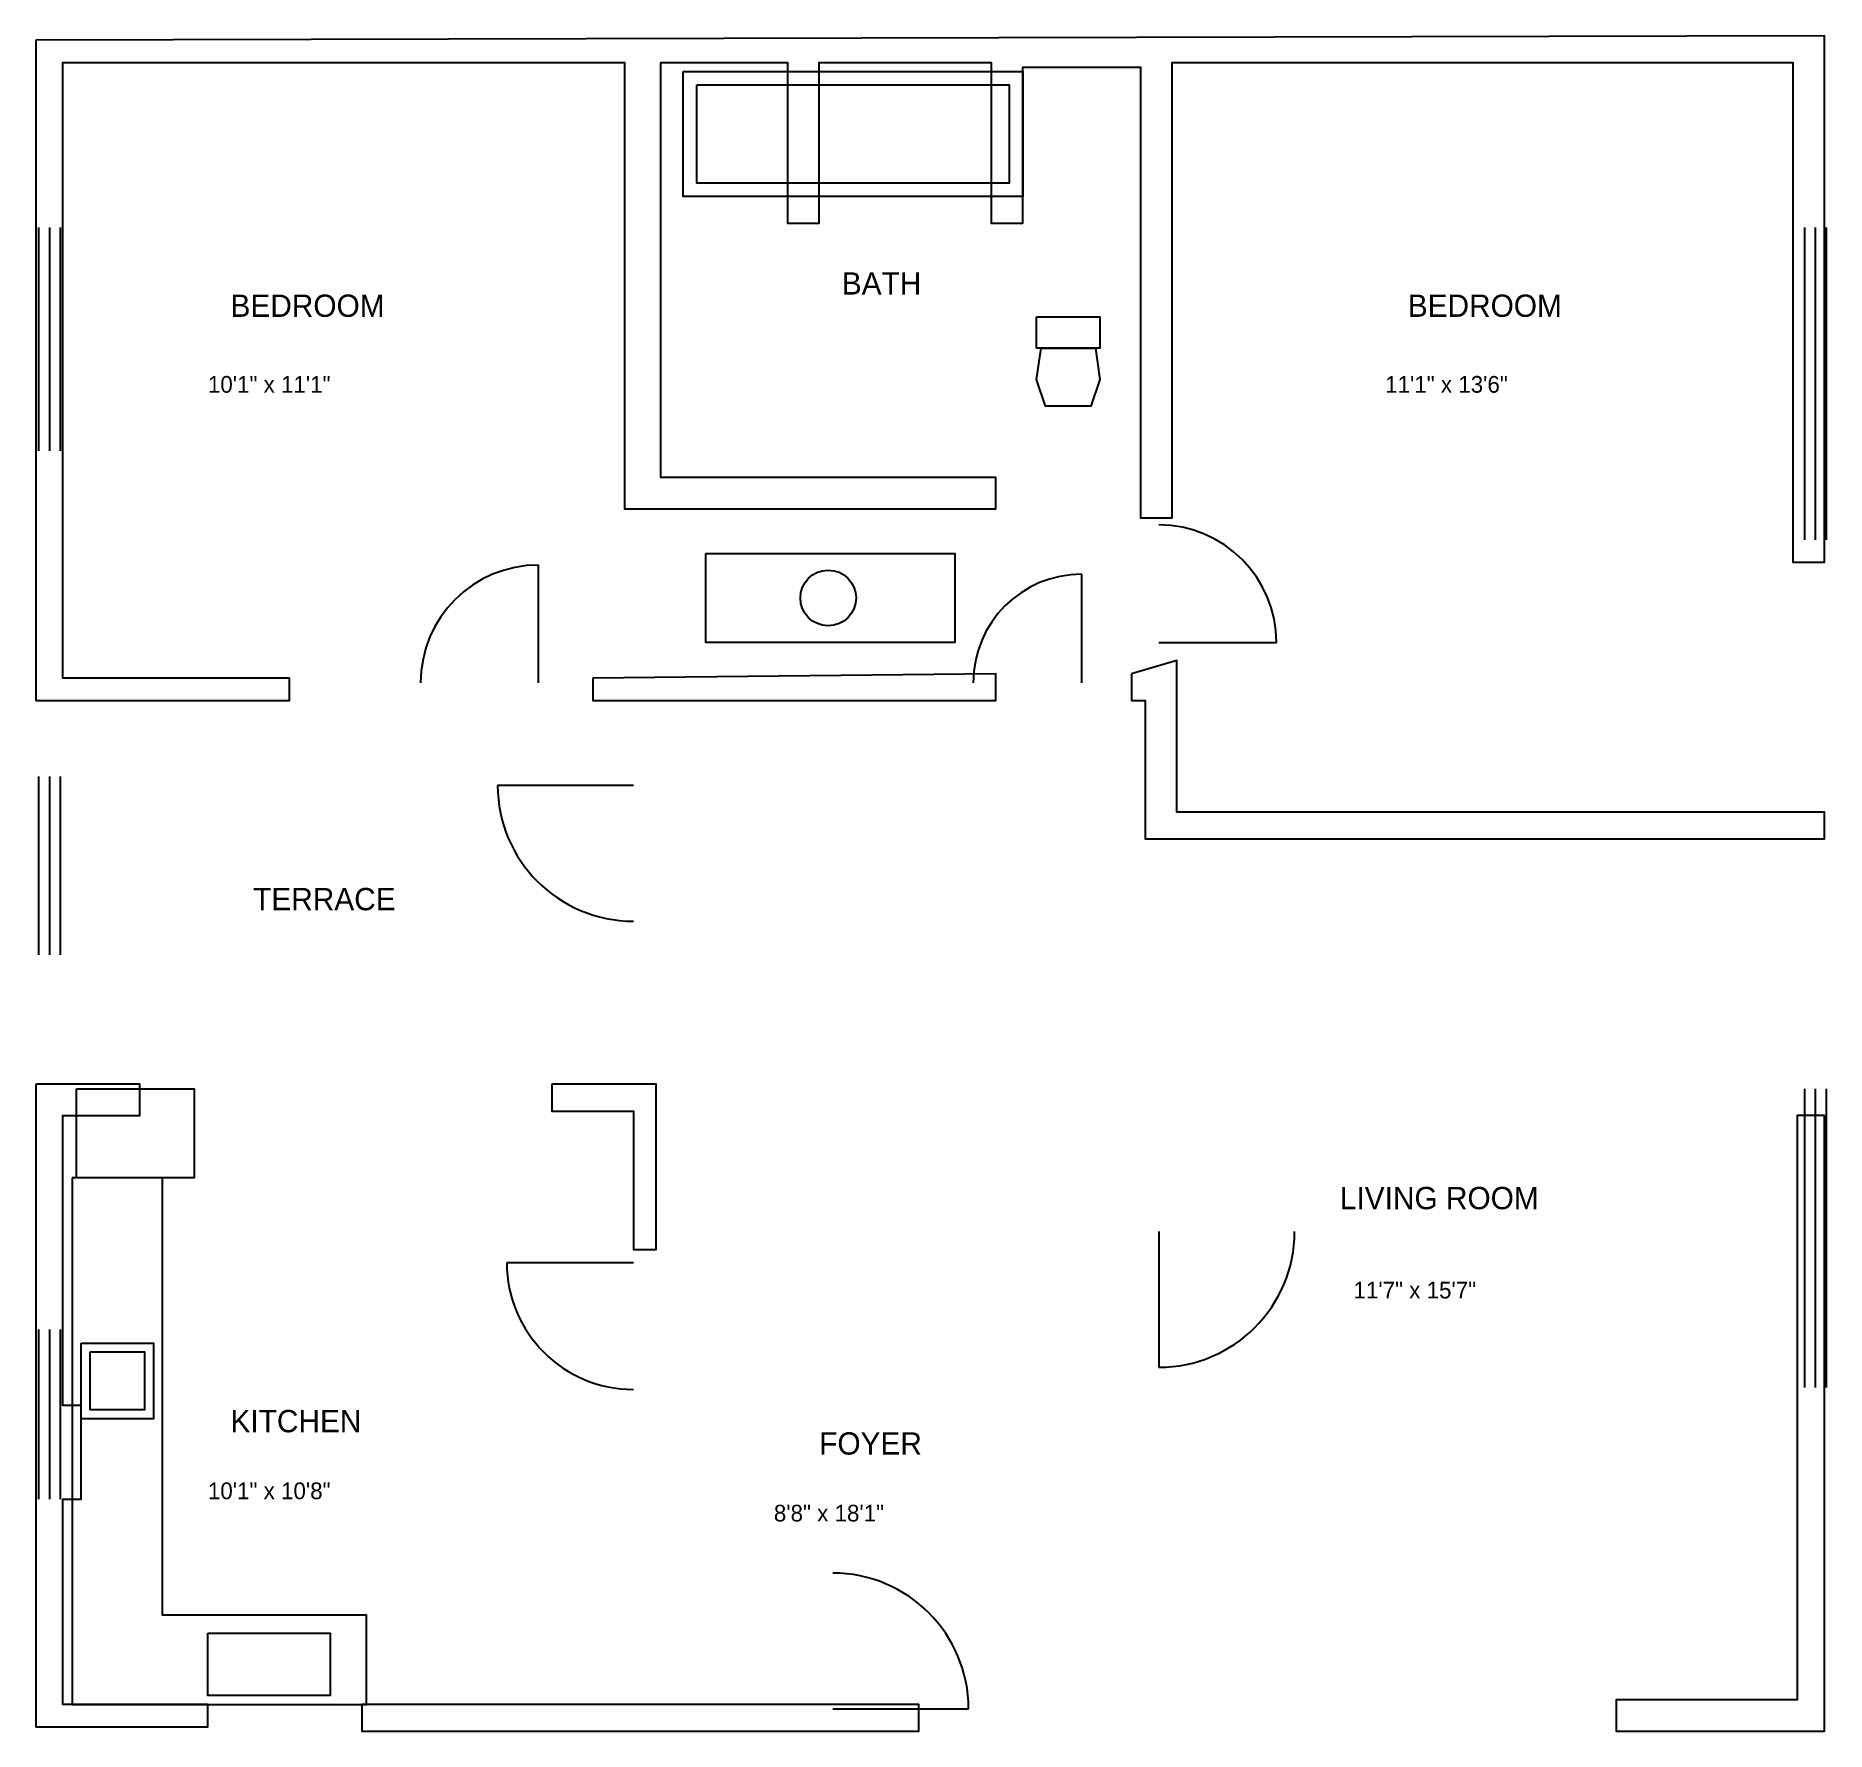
# Model space of a CAD drawing. Header units: feet. Extents: x 0 to 32.1, y 0.1 to 30.5.
import ezdxf

# ---------------------------------------------------------------- set-up
doc = ezdxf.new("R2010")
doc.units = ezdxf.units.FT
for name, color, linetype in [('CASEWORK', 6, 'Continuous'), ('DOORS', 5, 'Continuous'), ('FIXTURES', 30, 'Continuous'), ('TEXT', 2, 'Continuous'), ('WALLS', 7, 'Continuous'), ('WINDOWS', 4, 'Continuous')]:
    doc.layers.add(name, color=color, linetype=linetype)

msp = doc.modelspace()

# ---------------------------------------------------------------- linework, layer by layer
at = {"layer": 'CASEWORK'}
msp.add_lwpolyline([(0.65, 10.007), (0.65, 0.56), (5.93, 0.56), (5.93, 2.161), (2.274, 2.161), (2.274, 10.007)], close=True, dxfattribs=at)
at = {"layer": 'DOORS'}
for p, q in [((9.016, 18.892), (9.016, 21.004)), ((18.764, 18.892), (18.764, 20.842)), ((20.145, 19.613), (22.257, 19.613)), ((10.722, 17.051), (8.285, 17.051)), ((20.145, 9.046), (20.145, 6.609)), ((10.722, 8.486), (8.448, 8.486)), ((14.296, 0.48), (16.733, 0.48))]:
    msp.add_line(p, q, dxfattribs=at)
for centre, radius, start, end in [((20.145, 19.613), 2.112, 0, 90), ((9.016, 18.892), 2.112, 90, 180), ((18.764, 18.892), 1.949, 90, 180), ((10.722, 17.051), 2.437, 180, 270), ((20.145, 9.046), 2.437, 270, 360), ((10.722, 8.486), 2.274, 180, 270), ((14.296, 0.48), 2.437, 0, 90)]:
    msp.add_arc(centre, radius, start, end, dxfattribs=at)
at = {"layer": 'FIXTURES'}
for points in [[(11.616, 29.86), (17.708, 29.86), (17.708, 27.618), (11.616, 27.618)], [(11.859, 29.619), (17.464, 29.619), (17.464, 27.858), (11.859, 27.858)], [(17.952, 25.457), (19.089, 25.457), (19.089, 24.896), (17.952, 24.896)], [(18.033, 24.896), (19.008, 24.896), (19.089, 24.336), (18.926, 23.856), (18.114, 23.856), (17.952, 24.336)], [(12.022, 21.214), (16.489, 21.214), (16.489, 19.613), (12.022, 19.613)], [(0.731, 11.608), (2.843, 11.608), (2.843, 10.007), (0.731, 10.007)], [(0.812, 7.045), (2.112, 7.045), (2.112, 5.684), (0.812, 5.684)], [(0.975, 6.885), (1.949, 6.885), (1.949, 5.844), (0.975, 5.844)], [(3.087, 1.841), (5.28, 1.841), (5.28, 0.72), (3.087, 0.72)]]:
    msp.add_lwpolyline(points, close=True, dxfattribs=at)
msp.add_circle((14.215, 20.413), 0.5, dxfattribs=at)
at = {"layer": 'WALLS'}
for points in [[(0, 30.42), (0, 18.572), (4.549, 18.572), (4.549, 18.972), (0.487, 18.972), (0.487, 30.02), (10.56, 30.02), (10.56, 22.014), (17.221, 22.014), (17.221, 22.575), (11.21, 22.575), (11.21, 30.02), (13.484, 30.02), (13.484, 27.138), (14.053, 27.138), (14.053, 30.02), (17.139, 30.02), (17.139, 27.138), (17.708, 27.138), (17.708, 29.94), (19.251, 29.94), (19.82, 29.94), (19.82, 21.854), (20.388, 21.854), (20.388, 30.02), (31.517, 30.02), (31.517, 21.054), (32.085, 21.054), (32.085, 30.5)], [(19.657, 19.052), (19.657, 18.572), (19.901, 18.572), (19.901, 16.091), (32.085, 16.091), (32.085, 16.571), (20.47, 16.571), (20.47, 19.293)], [(9.991, 18.972), (9.991, 18.572), (17.221, 18.572), (17.221, 19.052)], [(0, 11.688), (0, 0.16), (3.087, 0.16), (3.087, 0.56), (0.487, 0.56), (0.487, 4.243), (0.812, 4.243), (0.812, 5.043), (0.812, 5.924), (0.487, 5.924), (0.487, 11.127), (1.868, 11.127), (1.868, 11.688)], [(9.26, 11.688), (9.26, 11.207), (10.722, 11.207), (10.722, 9.126), (10.722, 8.726), (11.128, 8.726), (11.128, 11.688)], [(32.085, 11.127), (31.598, 11.127), (31.598, 0.64), (28.349, 0.64), (28.349, 0.08), (32.085, 0.08)], [(5.848, 0.56), (5.848, 0.08), (15.84, 0.08), (15.84, 0.56)]]:
    msp.add_lwpolyline(points, close=True, dxfattribs=at)
at = {"layer": 'WINDOWS'}
for p, q in [((0.049, 27.058), (0.049, 23.055)), ((0.244, 27.058), (0.244, 23.055)), ((0.439, 27.058), (0.439, 23.055)), ((31.728, 27.058), (31.728, 21.454)), ((31.923, 27.058), (31.923, 21.454)), ((32.118, 27.058), (32.118, 21.454)), ((0.049, 17.211), (0.049, 14.009)), ((0.244, 17.211), (0.244, 14.009)), ((0.439, 17.211), (0.439, 14.009)), ((31.728, 11.608), (31.728, 6.244)), ((31.923, 11.608), (31.923, 6.244)), ((32.118, 11.608), (32.118, 6.244)), ((0.049, 7.285), (0.049, 4.243)), ((0.244, 7.285), (0.244, 4.243)), ((0.439, 7.285), (0.439, 4.243))]:
    msp.add_line(p, q, dxfattribs=at)

# ---------------------------------------------------------------- texts
at = {"layer": 'TEXT'}
for s, height, p in [('BATH', 0.4, (14.459, 25.857)), ('BEDROOM', 0.4, (3.493, 25.457)), ('BEDROOM', 0.4, (24.612, 25.457)), ('10\'1" x 11\'1"', 0.3, (3.087, 24.096)), ('11\'1" x 13\'6"', 0.3, (24.206, 24.096)), ('TERRACE', 0.4, (3.899, 14.81)), ('LIVING ROOM', 0.4, (23.394, 9.446)), ('11\'7" x 15\'7"', 0.3, (23.638, 7.845)), ('KITCHEN', 0.4, (3.493, 5.444)), ('FOYER', 0.4, (14.053, 5.043)), ('10\'1" x 10\'8"', 0.3, (3.087, 4.243)), ('8\'8" x 18\'1"', 0.3, (13.24, 3.843))]:
    msp.add_text(s, height=height, dxfattribs=at).set_placement(p)

doc.saveas('drawing.dxf')
